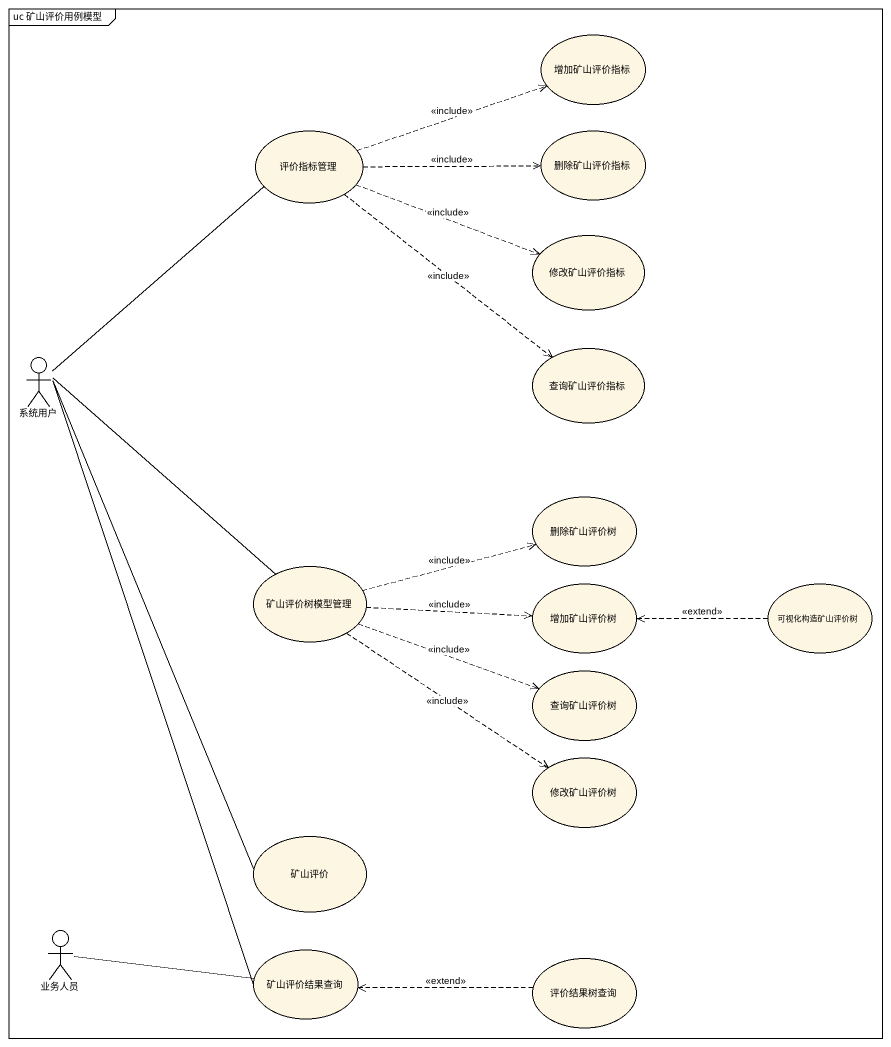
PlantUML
@startuml
mainframe uc 矿山评价用例模型
usecase 增加矿山评价指标
usecase 评价指标管理
usecase 删除矿山评价指标
usecase 修改矿山评价指标
actor 系统用户
usecase 查询矿山评价指标
usecase 删除矿山评价树
usecase 矿山评价树模型管理
usecase 增加矿山评价树
usecase 可视化构造矿山评价树
usecase 查询矿山评价树
usecase 修改矿山评价树
usecase 矿山评价
actor 业务人员
usecase 矿山评价结果查询
usecase 评价结果树查询
评价指标管理 .right.> 增加矿山评价指标 : <<include>>
评价指标管理 .right.> 删除矿山评价指标 : <<include>>
评价指标管理 .right.> 修改矿山评价指标 : <<include>>
评价指标管理 ..> 查询矿山评价指标 : <<include>>
系统用户 -up- 评价指标管理
系统用户 -- 矿山评价树模型管理
系统用户 -- 矿山评价
系统用户 -- 矿山评价结果查询
矿山评价树模型管理 .right.> 删除矿山评价树 : <<include>>
矿山评价树模型管理 .right.> 增加矿山评价树 : <<include>>
矿山评价树模型管理 .right.> 查询矿山评价树 : <<include>>
矿山评价树模型管理 ..> 修改矿山评价树 : <<include>>
可视化构造矿山评价树 .left.> 增加矿山评价树 : <<extend>>
业务人员 -right- 矿山评价结果查询
评价结果树查询 .left.> 矿山评价结果查询 : <<extend>>
@enduml
